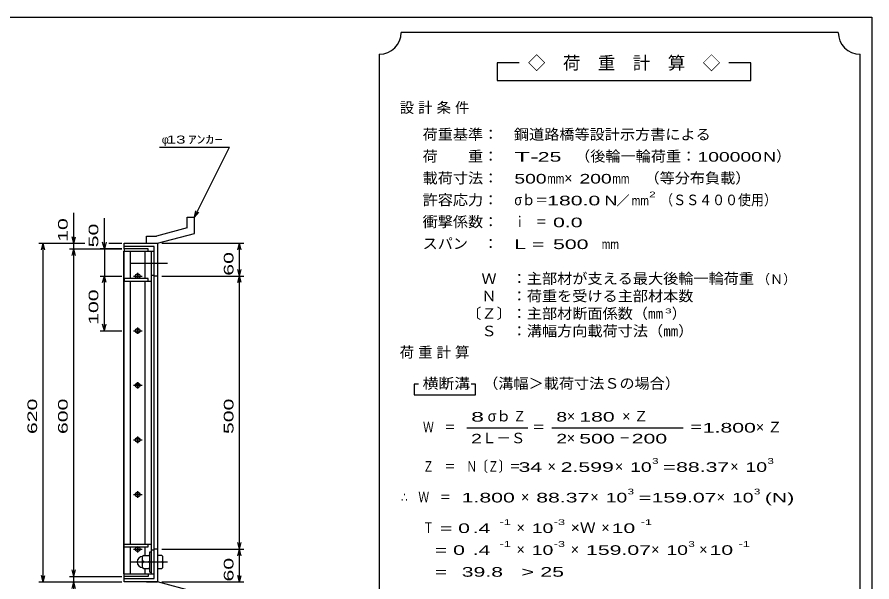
# Model space of a CAD drawing. Units: millimetres, scale not verified. Extents: x 0 to 2841, y 2 to 1871.
# Drawn here: x 1276 to 2841, y 836 to 1871 of the extents above; entities that cross this region are included whole.
import ezdxf
from ezdxf.enums import TextEntityAlignment as Align

# ---------------------------------------------------------------- set-up
doc = ezdxf.new("R2010")
doc.units = ezdxf.units.MM
doc.header["$LTSCALE"] = 8
doc.linetypes.add('CHAIN', pattern=[18.5, 12, -1.5, 3.5, -1.5])
for name, color, linetype, lineweight in [('0_2', 150, 'Continuous', 25), ('16', 3, 'Continuous', 25), ('19', 6, 'Continuous', 25), ('22', 4, 'Continuous', 25), ('24', 2, 'Continuous', 25)]:
    doc.layers.add(name, color=color, linetype=linetype, lineweight=lineweight)
doc.styles.add('ベクトル', font='')
doc.styles.get('ベクトル').set_extended_font_data('ベクトル')

msp = doc.modelspace()

# ---------------------------------------------------------------- linework, layer by layer
at = {"layer": '0_2'}
for p, q in [((72.8, 1870.8), (2840.8, 1870.8)), ((2840.8, 1870.8), (2840.8, 110.8))]:
    msp.add_line(p, q, dxfattribs=at)
at = {"layer": '16'}
for p, q in [((1471.3, 851), (1471.3, 1442)), ((1471.3, 1442), (1472, 1442)), ((1516, 1446.5), (1472, 1446.5)), ((1472, 1446.5), (1472, 1442)), ((1472, 1442), (1516, 1442)), ((1472, 851), (1472, 1442)), ((1472, 1442), (1522, 1442)), ((1483.5, 1392), (1483.5, 1442)), ((1510.5, 1392), (1510.5, 1442)), ((1516, 1442), (1516, 1446.5)), ((1522, 851), (1522, 1442)), ((1522, 1442), (1527, 1442)), ((1527, 1398), (1527, 1442)), ((1489, 1396.5), (1505, 1396.5)), ((1495, 1399.5), (1499, 1399.5)), ((1495, 1393.5), (1499, 1393.5)), ((1497, 1392), (1497, 1402.5)), ((1522, 1398), (1527, 1398)), ((1472, 1392), (1472, 1387.5)), ((1516, 1392), (1472, 1392)), ((1472, 1387.5), (1522, 1387.5)), ((1483.5, 905.5), (1483.5, 1387.5)), ((1510.5, 905.5), (1510.5, 1387.5)), ((1516, 1387.5), (1516, 1392)), ((1495, 1299.5), (1499, 1299.5)), ((1497, 1290.5), (1497, 1302.5)), ((1489, 1296.5), (1505, 1296.5)), ((1495, 1293.5), (1499, 1293.5)), ((1489, 1196.5), (1505, 1196.5)), ((1495, 1199.5), (1499, 1199.5)), ((1495, 1193.5), (1499, 1193.5)), ((1497, 1190.5), (1497, 1202.5)), ((1489, 1096.5), (1505, 1096.5)), ((1495, 1099.5), (1499, 1099.5)), ((1497, 1090.5), (1497, 1102.5)), ((1495, 1093.5), (1499, 1093.5)), ((1497, 990.5), (1497, 1002.5)), ((1489, 996.5), (1505, 996.5)), ((1495, 999.5), (1499, 999.5)), ((1495, 993.5), (1499, 993.5)), ((1472, 901), (1472, 905.5)), ((1472, 905.5), (1522, 905.5)), ((1472, 901), (1516, 901)), ((1483.5, 851), (1483.5, 901)), ((1489, 896.5), (1505, 896.5)), ((1495, 899.5), (1499, 899.5)), ((1495, 893.5), (1499, 893.5)), ((1497, 890.5), (1497, 901)), ((1510.5, 886), (1510.5, 901)), ((1516, 901), (1516, 905.5)), ((1522, 895), (1527, 895)), ((1527, 851), (1527, 895)), ((1508, 885), (1506, 883)), ((1506, 863), (1506, 883)), ((1508, 885), (1517, 885)), ((1519, 883), (1517, 885)), ((1519, 854.5), (1519, 891.5)), ((1519, 891.5), (1522, 891.5)), ((1522, 854.5), (1522, 891.5)), ((1508, 873), (1506, 875)), ((1508, 873), (1506, 871)), ((1506, 863), (1508, 861)), ((1508, 873), (1517, 873)), ((1508, 861), (1517, 861)), ((1517, 873), (1519, 875)), ((1519, 871), (1517, 873)), ((1517, 861), (1519, 863)), ((1471.3, 851), (1472, 851)), ((1472, 851), (1516, 851)), ((1472, 846.5), (1472, 851)), ((1472, 851), (1522, 851)), ((1516, 846.5), (1472, 846.5)), ((1510.5, 851), (1510.5, 860)), ((1516, 851), (1516, 846.5)), ((1519, 854.5), (1522, 854.5)), ((1522, 851), (1527, 851))]:
    msp.add_line(p, q, dxfattribs=at)
at = {"layer": '16', "linetype": 'CHAIN'}
for p, q in [((1482.4, 1420), (1551.4, 1420)), ((1482.4, 873), (1551.4, 873))]:
    msp.add_line(p, q, dxfattribs=at)
at = {"layer": '16'}
for centre, radius, start, end in [((1495, 1396.5), 3, 90, 270), ((1497, 1396.5), 4, 46.6, 133.4), ((1497, 1396.5), 4, 226.6, 313.4), ((1499, 1396.5), 3, 270, 90), ((1495, 1296.5), 3, 90, 270), ((1497, 1296.5), 4, 46.6, 133.4), ((1499, 1296.5), 3, 270, 90), ((1497, 1296.5), 4, 226.6, 313.4), ((1495, 1196.5), 3, 90, 270), ((1497, 1196.5), 4, 46.6, 133.4), ((1497, 1196.5), 4, 226.6, 313.4), ((1499, 1196.5), 3, 270, 90), ((1495, 1096.5), 3, 90, 270), ((1497, 1096.5), 4, 46.6, 133.4), ((1499, 1096.5), 3, 270, 90), ((1497, 1096.5), 4, 226.6, 313.4), ((1495, 996.5), 3, 90, 270), ((1497, 996.5), 4, 46.6, 133.4), ((1497, 996.5), 4, 226.6, 313.4), ((1499, 996.5), 3, 270, 90), ((1495, 896.5), 3, 90, 270), ((1497, 896.5), 4, 46.6, 133.4), ((1497, 896.5), 4, 226.6, 313.4), ((1499, 896.5), 3, 270, 90), ((1506, 873), 10, 90, 270)]:
    msp.add_arc(centre, radius, start, end, dxfattribs=at)
at = {"layer": '19'}
for p, q in [((1587.61, 1504.62), (1600.61, 1504.62)), ((1587.61, 1484.6), (1587.61, 1504.62)), ((1600.61, 1474.62), (1600.61, 1504.62)), ((1587.61, 1484.6), (1531.28, 1469.51)), ((1533, 1456.5), (1600.61, 1474.62)), ((1472, 1446.5), (1472, 1456.5)), ((1472, 1456.5), (1533, 1456.5)), ((1512.99, 1469.51), (1531.28, 1469.51)), ((1512.99, 1456.51), (1512.99, 1469.51)), ((1513, 1456.5), (1533, 1456.5)), ((1533, 1456.5), (1533, 836.5)), ((1527, 1450.5), (1472, 1450.5)), ((1527, 842.5), (1527, 1450.5)), ((1533, 1396.5), (1527, 1396.5)), ((1533, 896.5), (1527, 896.5)), ((1541, 885), (1533, 885)), ((1533, 885), (1533, 861)), ((1543, 883), (1541, 885)), ((1543, 863), (1543, 883)), ((1533, 873), (1541, 873)), ((1533, 861), (1541, 861)), ((1543, 875), (1541, 873)), ((1541, 873), (1543, 871)), ((1541, 861), (1543, 863)), ((1472, 836.5), (1472, 846.5)), ((1472, 842.5), (1527, 842.5)), ((1533, 836.5), (1472, 836.5)), ((1513, 836.5), (1533, 836.5)), ((1600.61, 818.38), (1533, 836.5))]:
    msp.add_line(p, q, dxfattribs=at)
at = {"layer": '22'}
for p, q in [((1537, 1632.5), (1665, 1632.5)), ((1601, 1504.5), (1665, 1632.5)), ((1380, 1456.5), (1380, 1512.5)), ((1436, 1446.5), (1436, 1502.5)), ((1601, 1504.5), (1603.4, 1516.18)), ((1601, 1504.5), (1609, 1513.3)), ((1316, 1456.5), (1400, 1456.5)), ((1320.8, 1444.5), (1324, 1456.5)), ((1327.2, 1444.5), (1324, 1456.5)), ((1324, 836.5), (1324, 1456.5)), ((1372, 1456.5), (1400, 1456.5)), ((1380, 1456.5), (1376.8, 1468.5)), ((1380, 1456.5), (1383.2, 1468.5)), ((1380, 1446.5), (1380, 1456.5)), ((1436, 1446.5), (1432.8, 1458.5)), ((1439.2, 1458.5), (1436, 1446.5)), ((1444, 1456.5), (1468, 1456.5)), ((1444, 1456.5), (1468, 1456.5)), ((1541, 1456.5), (1691.4, 1456.5)), ((1680.2, 1444.5), (1683.4, 1456.5)), ((1686.6, 1444.5), (1683.4, 1456.5)), ((1683.4, 1396.5), (1683.4, 1456.5)), ((1372, 1446.5), (1468, 1446.5)), ((1376.8, 1434.5), (1380, 1446.5)), ((1383.2, 1434.5), (1380, 1446.5)), ((1380, 846.5), (1380, 1446.5)), ((1468, 1446.5), (1428, 1446.5)), ((1436, 1446.5), (1436, 1396.5)), ((1683.4, 1396.5), (1680.2, 1408.5)), ((1683.4, 1396.5), (1686.6, 1408.5)), ((1428, 1396.5), (1468, 1396.5)), ((1432.8, 1384.5), (1436, 1396.5)), ((1439.2, 1384.5), (1436, 1396.5)), ((1436, 1296.5), (1436, 1396.5)), ((1541, 1396.5), (1691.4, 1396.5)), ((1680.2, 1384.5), (1683.4, 1396.5)), ((1686.6, 1384.5), (1683.4, 1396.5)), ((1683.4, 896.5), (1683.4, 1396.5)), ((1436, 1296.5), (1432.8, 1308.5)), ((1436, 1296.5), (1439.2, 1308.5)), ((1428, 1296.5), (1468, 1296.5)), ((1683.4, 896.5), (1680.2, 908.5)), ((1683.4, 896.5), (1686.6, 908.5)), ((1541, 896.5), (1691.4, 896.5)), ((1680.2, 884.5), (1683.4, 896.5)), ((1686.6, 884.5), (1683.4, 896.5)), ((1683.4, 836.5), (1683.4, 896.5)), ((1324, 836.5), (1320.8, 848.5)), ((1324, 836.5), (1327.2, 848.5)), ((1372, 846.5), (1468, 846.5)), ((1380, 846.5), (1376.8, 858.5)), ((1380, 846.5), (1383.2, 858.5)), ((1380, 836.5), (1380, 846.5)), ((1683.4, 836.5), (1680.2, 848.5)), ((1683.4, 836.5), (1686.6, 848.5)), ((1316, 836.5), (1468, 836.5)), ((1372, 836.5), (1468, 836.5)), ((1376.8, 824.5), (1380, 836.5)), ((1383.2, 824.5), (1380, 836.5)), ((1380, 780.5), (1380, 836.5)), ((1541, 836.5), (1691.4, 836.5))]:
    msp.add_line(p, q, dxfattribs=at)
at = {"layer": '24', "color": 4}
for p, q in [((2779.2, 1842.8), (1979.2, 1842.8)), ((1939.2, 1802.8), (1939.2, 562.8)), ((2819.2, 562.8), (2819.2, 1802.8)), ((2195.2, 1786.8), (2155.2, 1786.8)), ((2155.2, 1786.8), (2155.2, 1754.8)), ((2619.2, 1786.8), (2579.2, 1786.8)), ((2619.2, 1754.8), (2619.2, 1786.8)), ((2155.2, 1754.8), (2619.2, 1754.8)), ((2011.2, 1198.8), (2003.2, 1198.8)), ((2003.2, 1198.8), (2003.2, 1178.8)), ((2115.2, 1198.8), (2107.2, 1198.8)), ((2115.2, 1178.8), (2115.2, 1198.8)), ((2003.2, 1178.8), (2115.2, 1178.8)), ((2099.2, 1118.8), (2211.2, 1118.8)), ((2255.2, 1118.8), (2495.2, 1118.8))]:
    msp.add_line(p, q, dxfattribs=at)
for centre, start, end in [((1939.2, 1842.8), 270, 0), ((2819.2, 1842.8), 180, 270)]:
    msp.add_arc(centre, 40, start, end, dxfattribs=at)

# ---------------------------------------------------------------- texts
at = {"layer": '22', "color": 2, "style": 'ベクトル'}
msp.add_text('φ', height=14.66, dxfattribs=at).set_placement((1541, 1646.5), align=Align.MIDDLE_LEFT)
at = {"layer": '22', "color": 2, "style": 'ベクトル', "width": 1.6}
for s, p in [(' 13 ', (1541, 1646.5)), ('ｱﾝｶｰ', (1589, 1646.5))]:
    msp.add_text(s, height=14.66, dxfattribs=at).set_placement(p, align=Align.MIDDLE_LEFT)
at = {"layer": '22', "color": 2, "style": 'ベクトル', "width": 1.65}
for s, p in [(' 10 ', (1360, 1448.5)), (' 50 ', (1416, 1438.5)), (' 60 ', (1663.4, 1386.5)), (' 100 ', (1416, 1296.5)), (' 620 ', (1304, 1096.5)), (' 600 ', (1360, 1096.5)), (' 500 ', (1663.4, 1096.5)), (' 60 ', (1663.4, 826.5))]:
    msp.add_text(s, height=17.6, rotation=90, dxfattribs=at).set_placement(p, align=Align.MIDDLE_LEFT)
at = {"layer": '24', "style": 'ベクトル'}
for s, height, p in [('◇\u3000荷\u3000重\u3000計\u3000算\u3000◇', 23.46, (2211.2, 1786.8)), ('）', 19.35, (2665.6, 1616)), ('×', 19.35, (2277.6, 1576)), ('／', 17.6, (2373.2, 1534.8)), ('（Ｎ）', 17.6, (2630.4, 1390.8)), ('）', 19.35, (2474.4, 1328)), ('σｂ', 19.35, (2137.6, 1140)), ('×', 19.35, (2282.4, 1140)), ('Ｌ－Ｓ', 19.35, (2127.2, 1100)), ('×', 19.35, (2282.4, 1100)), ('×', 19.35, (2247.2, 1048)), ('×', 19.35, (2370.4, 1048)), ('×', 19.35, (2581.6, 1048)), ('×', 19.35, (2198.4, 992)), ('×', 19.35, (2325.6, 992)), ('×', 19.35, (2556.8, 992)), ('×', 19.35, (2190.4, 936)), ('×', 19.35, (2345.6, 936)), ('×', 19.35, (2190.4, 896)), ('×', 19.35, (2289.6, 896)), ('×', 19.35, (2436.8, 896)), ('×', 19.35, (2524.8, 896))]:
    msp.add_text(s, height=height, dxfattribs=at).set_placement(p, align=Align.MIDDLE_LEFT)
for s, height, width, p in [('荷重基準：\u3000', 19.35, 1.05, (2018.4, 1656)), ('鋼道路橋等設計示方書による', 19.35, 1.05, (2185.6, 1656)), ('荷\u3000\u3000重：\u3000', 19.35, 1.05, (2018.4, 1616)), ('（後輪一輪荷重：', 19.35, 1.05, (2297.6, 1616)), ('T-', 17.6, 2, (2186.4, 1614.8)), (' 25 ', 17.6, 1.65, (2218.4, 1614.8)), ('100000', 17.6, 1.5, (2521.6, 1614.8)), ('N', 17.6, 1.4, (2641.6, 1614.8)), ('載荷寸法：\u3000', 19.35, 1.05, (2018.4, 1576)), ('500', 17.6, 1.5, (2186.4, 1574.8)), ('200', 17.6, 1.5, (2305.6, 1574.8)), ('\u3000（等分布負載）', 19.35, 1.05, (2396.8, 1576)), ('mm', 17.6, 0.8, (2246.4, 1574.8)), ('mm', 17.6, 0.8, (2365.6, 1574.8)), ('2', 10.56, 1.5, (2433.2, 1546)), ('許容応力：\u3000', 19.35, 1.05, (2018.4, 1536)), ('σｂ＝', 19.35, 0.9, (2186.4, 1536)), ('180.0', 17.6, 1.65, (2246.4, 1534.8)), ('N', 17.6, 1.4, (2351.2, 1534.8)), ('mm', 17.6, 0.8, (2401.2, 1534.8)), ('（ＳＳ４００使用）', 19.35, 0.9, (2453.2, 1536)), ('衝撃係数：\u3000', 19.35, 1.05, (2018.4, 1496)), ('ｉ\u3000＝', 19.35, 0.75, (2186.4, 1496)), (' 0.0', 17.6, 1.65, (2246.4, 1494.8)), ('スパン\u3000：\u3000', 19.35, 1.05, (2018.4, 1456)), ('L =', 17.6, 1.65, (2186.4, 1454.8)), (' 500 ', 17.6, 1.65, (2246.4, 1454.8)), ('mm', 17.6, 0.8, (2346.4, 1454.8)), ('\u3000Ｗ\u3000：主部材が支える最大後輪一輪荷重', 19.35, 1.05, (2098.4, 1392)), ('\u3000Ｎ\u3000：荷重を受ける主部材本数', 19.35, 1.05, (2098.4, 1360)), ('〔Ｚ〕：主部材断面係数（㎜', 19.35, 1.05, (2098.4, 1328)), ('3', 8.8, 1.8, (2462.4, 1332.8)), ('\u3000Ｓ\u3000：溝幅方向載荷寸法（㎜）', 19.35, 1.05, (2098.4, 1296)), ('横断溝', 19.35, 1.1, (2018.4, 1200)), ('\u3000（溝幅＞載荷寸法Ｓの場合）', 19.35, 1.05, (2101.6, 1200)), ('8', 17.6, 1.8, (2107.2, 1138.8)), ('Ｚ', 19.35, 0.9, (2184, 1140)), ('8', 17.6, 1.5, (2263.2, 1138.8)), (' 180 ', 17.6, 1.65, (2294.4, 1138.8)), ('Ｗ\u3000＝', 19.35, 0.75, (2019.2, 1120)), ('1.800', 17.6, 1.65, (2531.2, 1118.8)), ('＝', 19.35, 0.9, (2219.2, 1120)), ('＝', 19.35, 0.9, (2507.2, 1120)), ('2', 17.6, 1.5, (2107.2, 1098.8)), ('2', 17.6, 1.5, (2263.2, 1098.8)), (' 500 ', 17.6, 1.65, (2294.4, 1098.8)), ('－', 19.35, 0.75, (2378.4, 1100)), (' 200 ', 17.6, 1.65, (2390.4, 1098.8)), ('Ｚ\u3000＝\u3000Ｎ〔Ｚ〕＝', 19.35, 0.75, (2019.2, 1048)), (' 34 ', 17.6, 1.65, (2183.2, 1046.8)), ('2.599', 17.6, 1.65, (2271.2, 1046.8)), ('10', 17.6, 1.5, (2398.4, 1046.8)), ('3', 10.56, 1.5, (2438.4, 1058)), ('=', 17.6, 1.7, (2458.4, 1046.8)), ('88.37', 17.6, 1.65, (2482.4, 1046.8)), ('10', 17.6, 1.5, (2609.6, 1046.8)), ('3', 10.56, 1.5, (2649.6, 1058)), ('∴\u3000Ｗ\u3000＝', 19.35, 0.75, (1979.2, 992)), ('3', 10.56, 1.5, (2393.6, 1002)), ('3', 10.56, 1.5, (2624.8, 1002)), (' 1.800', 17.6, 1.65, (2079.2, 990.8)), ('88.37', 17.6, 1.65, (2226.4, 990.8)), ('10', 17.6, 1.5, (2353.6, 990.8)), ('=', 17.6, 1.7, (2413.6, 990.8)), ('159.07', 17.6, 1.65, (2437.6, 990.8)), ('10', 17.6, 1.5, (2584.8, 990.8)), ('(N)', 17.6, 1.65, (2644.8, 990.8)), ('Ｔ', 19.35, 0.75, (2019.2, 936)), (' = 0', 17.6, 1.65, (2039.2, 934.8)), (' .4 ', 17.6, 1.65, (2099.2, 934.8)), ('-1', 10.56, 1.65, (2159.2, 946)), ('10', 17.6, 1.5, (2218.4, 934.8)), ('-3', 10.56, 1.65, (2258.4, 946)), ('×Ｗ', 19.35, 1.1, (2289.6, 936)), (' 10 ', 17.6, 1.65, (2353.6, 934.8)), ('-1', 10.56, 1.65, (2417.6, 946)), ('-1', 10.56, 1.65, (2159.2, 906)), ('-3', 10.56, 1.65, (2258.4, 906)), ('3', 10.56, 1.5, (2504.8, 906)), ('-1', 10.56, 1.65, (2596.8, 906)), ('  = 0', 17.6, 1.65, (2019.2, 894.8)), (' .4 ', 17.6, 1.65, (2099.2, 894.8)), ('10', 17.6, 1.5, (2218.4, 894.8)), ('159.07', 17.6, 1.65, (2317.6, 894.8)), ('10', 17.6, 1.5, (2464.8, 894.8)), (' 10 ', 17.6, 1.65, (2532.8, 894.8)), (' 39.8', 17.6, 1.65, (2079.2, 854.8)), ('>', 17.6, 1.7, (2199.2, 854.8)), (' 25 ', 17.6, 1.65, (2223.2, 854.8)), ('  =', 17.6, 1.65, (2019.2, 854.8))]:
    msp.add_text(s, height=height, dxfattribs=dict(at, width=width)).set_placement(p, align=Align.MIDDLE_LEFT)
at = {"layer": '24', "char_height": 19.35, "attachment_point": 4, "style": 'ベクトル'}
for s, insert in [('\\T1.28;設計条件', (1976.4, 1704)), ('\\T1.28;荷重計算', (1976.4, 1256)), ('\\T1.42;×Ｚ', (2383.6, 1140)), ('\\T1.42;×Ｚ', (2628.4, 1120))]:
    msp.add_mtext(s, dxfattribs=dict(at, insert=insert))

doc.saveas('drawing.dxf')
